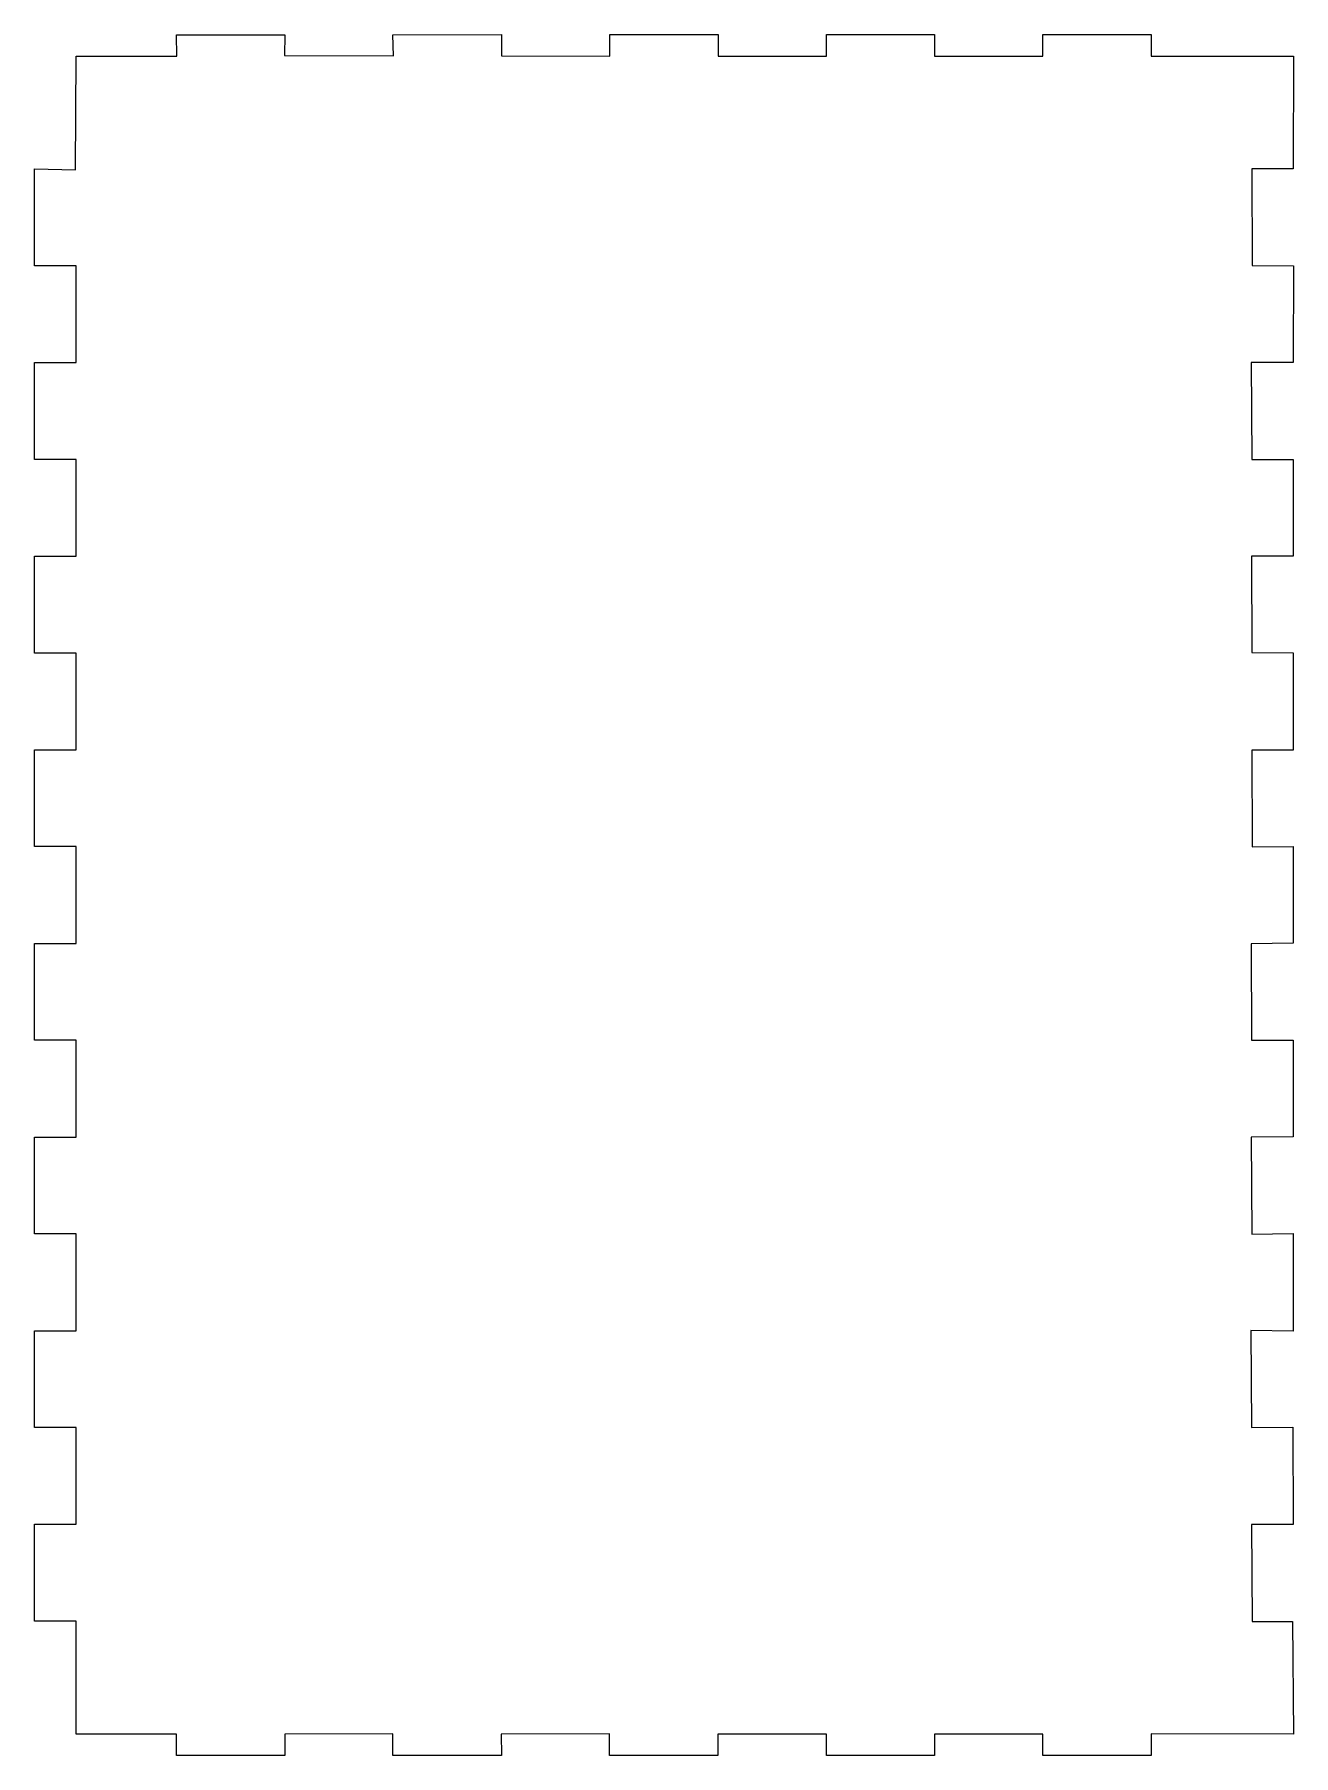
# Model space of a CAD drawing. Extents: x 2 to 243, y 7 to 336.
import ezdxf

# ---------------------------------------------------------------- set-up
doc = ezdxf.new("R2010")
doc.units = 0

msp = doc.modelspace()

# ---------------------------------------------------------------- linework, layer by layer
at = {"layer": 'Layer 1'}
for p, q in [((29.523583, 331.735645), (29.447383, 335.852543)), ((29.447383, 335.852543), (50.184367, 335.852543)), ((50.184367, 335.852543), (50.108167, 331.888122)), ((70.845127, 335.852541), (91.647777, 335.886551)), ((70.997607, 331.811882), (70.845127, 335.852541)), ((91.647777, 335.886551), (91.654777, 331.782729)), ((112.36699, 331.773729), (112.37199, 335.89063)), ((112.37199, 335.89063), (133.12326, 335.88113)), ((133.12326, 335.88113), (133.09466, 331.764229)), ((153.82211, 331.773729), (153.83211, 335.909688)), ((153.83211, 335.909688), (174.53097, 335.909688)), ((174.53097, 335.909688), (174.53097, 331.735611)), ((195.26863, 331.769221), (195.27563, 335.89326)), ((195.27563, 335.89326), (216.00365, 335.89326)), ((216.00365, 335.89326), (216.00065, 331.77596)), ((10.158943, 310.007564), (10.235143, 331.735645)), ((10.235143, 331.735645), (29.523583, 331.735645)), ((50.108167, 331.888122), (70.997607, 331.811882)), ((91.654777, 331.782729), (112.36699, 331.773729)), ((133.09466, 331.764229), (153.82211, 331.773729)), ((174.53097, 331.735611), (195.26863, 331.769221)), ((216.00065, 331.77596), (243.19574, 331.77116)), ((243.19574, 331.77116), (243.19074, 310.167945)), ((2.269923, 291.631193), (2.269923, 310.158023)), ((2.269923, 310.158023), (10.158943, 310.007564)), ((243.19074, 310.167945), (235.23946, 310.167945)), ((235.23946, 310.167945), (235.28626, 291.692938)), ((10.247733, 291.632193), (2.269923, 291.631193)), ((10.240733, 273.117555), (10.247733, 291.632193)), ((235.28626, 291.692938), (243.23753, 291.599398)), ((243.23753, 291.599398), (243.19073, 273.124385)), ((2.268233, 254.580185), (2.268233, 273.117555)), ((2.268233, 273.117555), (10.240733, 273.117555)), ((243.19073, 273.124385), (235.14591, 273.124385)), ((235.14591, 273.124385), (235.23951, 254.555835)), ((10.247073, 254.579185), (2.268233, 254.580185)), ((10.248043, 236.05182), (10.247073, 254.579185)), ((235.23951, 254.555835), (243.19078, 254.555835)), ((243.19078, 254.555835), (243.19078, 236.08084)), ((2.267463, 217.52418), (2.270463, 236.05182)), ((2.270463, 236.05182), (10.248043, 236.05182)), ((243.19078, 236.08084), (235.19273, 236.08084)), ((235.19273, 236.08084), (235.23953, 217.60582)), ((10.246993, 217.52408), (2.267463, 217.52418)), ((10.252993, 199.00118), (10.246993, 217.52408)), ((235.23953, 217.60582), (243.1908, 217.55902)), ((243.1908, 217.55902), (243.1908, 198.9437)), ((2.267983, 180.46801), (2.268983, 198.99918)), ((2.268983, 198.99918), (10.252993, 199.00118)), ((243.1908, 198.9437), (235.23953, 198.9437)), ((235.23953, 198.9437), (235.28633, 180.42192)), ((10.247863, 180.47201), (2.267983, 180.46801)), ((10.245863, 161.94709), (10.247863, 180.47201)), ((235.28633, 180.42192), (243.14405, 180.46872)), ((243.14405, 180.46872), (243.14405, 161.99371)), ((2.268543, 161.94705), (10.245863, 161.94709)), ((2.270543, 143.41898), (2.268543, 161.94705)), ((243.14405, 161.99371), (235.14601, 161.90021)), ((235.14601, 161.90021), (235.19281, 143.4252)), ((10.248713, 143.42198), (2.270543, 143.41898)), ((10.247713, 124.89153), (10.248713, 143.42198)), ((235.19281, 143.4252), (243.19086, 143.4252)), ((243.19086, 143.4252), (243.19086, 124.95019)), ((2.268873, 106.36546), (2.268873, 124.89353)), ((2.268873, 124.89353), (10.247713, 124.89153)), ((243.19086, 124.95019), (235.14604, 124.85669)), ((235.14604, 124.85669), (235.23964, 106.33491)), ((10.252883, 106.36346), (2.268873, 106.36546)), ((10.246883, 87.83952), (10.252883, 106.36346)), ((235.23964, 106.33491), (243.19091, 106.42841)), ((243.19091, 106.42841), (243.14411, 87.76631)), ((2.269073, 69.31145), (2.269073, 87.83952)), ((2.269073, 87.83952), (10.246883, 87.83952)), ((243.14411, 87.76631), (235.05253, 87.85981)), ((235.05253, 87.85981), (235.19284, 69.33803)), ((10.246883, 69.31345), (2.269073, 69.31145)), ((10.246883, 50.78642), (10.246883, 69.31345)), ((235.19284, 69.33803), (243.09734, 69.38483)), ((243.09734, 69.38483), (243.14414, 50.76951)), ((2.269113, 32.26058), (2.270113, 50.78542)), ((2.270113, 50.78542), (10.246883, 50.78642)), ((243.14414, 50.76951), (235.19287, 50.76951)), ((235.19287, 50.76951), (235.28637, 32.15419)), ((10.245113, 32.26358), (2.269113, 32.26058)), ((10.247113, 10.64422), (10.245113, 32.26358)), ((235.28637, 32.15419), (243.05055, 32.20089)), ((243.05055, 32.20089), (243.23764, 10.63894)), ((29.466613, 10.64622), (10.247113, 10.64422)), ((29.466613, 6.52864), (29.466613, 10.64622)), ((70.880877, 10.6857), (50.184197, 10.6389)), ((50.184197, 10.6389), (50.195897, 6.53464)), ((70.880877, 6.52298), (70.880877, 10.6857)), ((112.32139, 10.68573), (91.601317, 10.63893)), ((91.601317, 10.63893), (91.648117, 6.52298)), ((112.32139, 6.52301), (112.32139, 10.68573)), ((153.82201, 10.64511), (133.05338, 10.61761)), ((133.05338, 10.61761), (133.08648, 6.53311)), ((153.82001, 6.52753), (153.82201, 10.64511)), ((195.24938, 10.63895), (174.54831, 10.64495)), ((174.54831, 10.64495), (174.54831, 6.52753)), ((195.27278, 6.52298), (195.24938, 10.63895)), ((243.23764, 10.63894), (215.99285, 10.66224)), ((215.99285, 10.66224), (215.99285, 6.54628)), ((50.195897, 6.53464), (29.466613, 6.52864)), ((91.648117, 6.52298), (70.880877, 6.52298)), ((133.08648, 6.53311), (112.32139, 6.52301)), ((174.54831, 6.52753), (153.82001, 6.52753)), ((215.99285, 6.54628), (195.27278, 6.52298))]:
    msp.add_line(p, q, dxfattribs=at)

doc.saveas('drawing.dxf')
